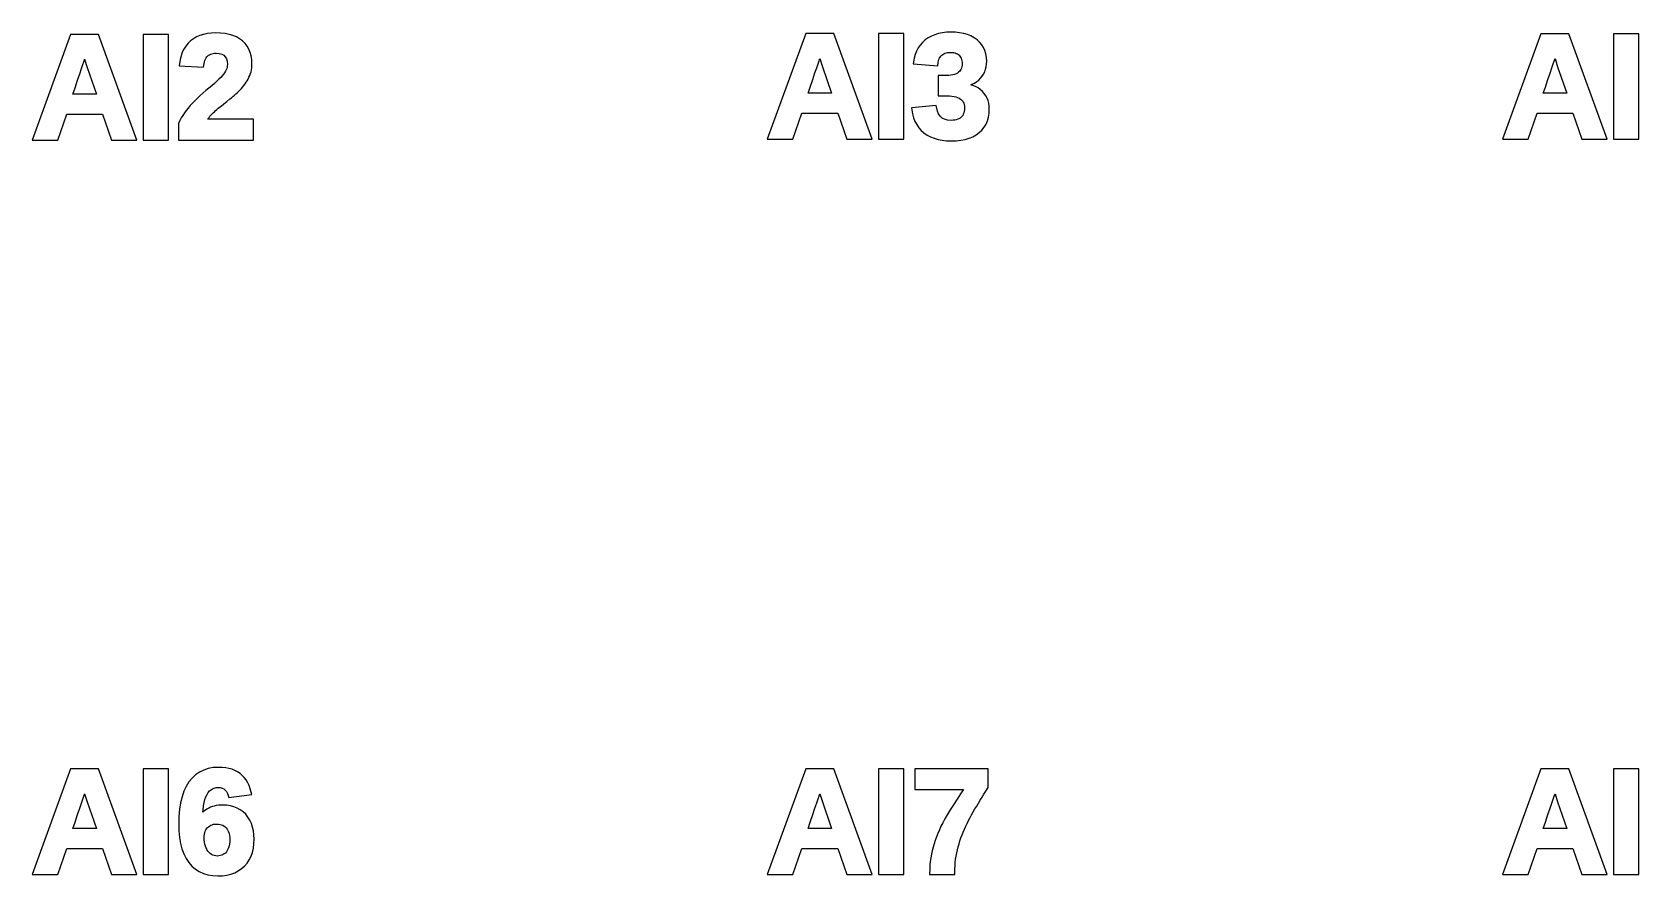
# Model space of a CAD drawing. Header units: metres. Extents: x 3 to 171, y -107 to -32.
# Drawn here: x 90.92 to 130.26, y -52.17 to -31.51 of the extents above; entities that cross this region are included whole.
import ezdxf

# ---------------------------------------------------------------- set-up
doc = ezdxf.new("R2010")
doc.units = ezdxf.units.M

msp = doc.modelspace()

# ---------------------------------------------------------------- linework, layer by layer
for p, q in [((91.8673, -31.5675), (90.9246, -34.1517)), ((92.5509, -31.5675), (91.8673, -31.5675)), ((93.49, -34.1517), (92.5509, -31.5675)), ((94.2645, -31.5675), (93.6444, -31.5675)), ((93.6444, -31.5675), (93.6444, -34.1517)), ((94.2645, -34.1517), (94.2645, -31.5675)), ((94.6875, -31.8497), (94.6404, -31.9233)), ((94.7424, -31.7832), (94.6875, -31.8497)), ((94.805, -31.7237), (94.7424, -31.7832)), ((94.8747, -31.672), (94.805, -31.7237)), ((94.951, -31.6283), (94.8747, -31.672)), ((95.0337, -31.5928), (94.951, -31.6283)), ((95.1226, -31.5653), (95.0337, -31.5928)), ((95.2175, -31.5459), (95.1226, -31.5653)), ((95.3184, -31.5343), (95.2175, -31.5459)), ((95.4252, -31.5304), (95.3184, -31.5343)), ((95.5398, -31.5343), (95.4252, -31.5304)), ((95.6472, -31.546), (95.5398, -31.5343)), ((95.7474, -31.5656), (95.6472, -31.546)), ((95.8405, -31.5932), (95.7474, -31.5656)), ((95.9262, -31.6291), (95.8405, -31.5932)), ((96.0044, -31.6732), (95.9262, -31.6291)), ((96.0748, -31.7257), (96.0044, -31.6732)), ((96.1367, -31.7858), (96.0748, -31.7257)), ((96.1891, -31.8525), (96.1367, -31.7858)), ((96.232, -31.9259), (96.1891, -31.8525)), ((109.867, -31.5472), (108.925, -34.1314)), ((110.551, -31.5472), (109.867, -31.5472)), ((111.49, -34.1314), (110.551, -31.5472)), ((112.264, -31.5472), (111.644, -31.5472)), ((111.644, -31.5472), (111.644, -34.1314)), ((112.264, -34.1314), (112.264, -31.5472)), ((112.67, -31.826), (112.621, -31.897)), ((112.727, -31.7612), (112.67, -31.826)), ((112.793, -31.7026), (112.727, -31.7612)), ((112.865, -31.6512), (112.793, -31.7026)), ((112.943, -31.6078), (112.865, -31.6512)), ((113.027, -31.5724), (112.943, -31.6078)), ((113.117, -31.545), (113.027, -31.5724)), ((113.212, -31.5256), (113.117, -31.545)), ((113.312, -31.514), (113.212, -31.5256)), ((113.418, -31.5101), (113.312, -31.514)), ((113.53, -31.5138), (113.418, -31.5101)), ((113.634, -31.525), (113.53, -31.5138)), ((113.733, -31.5437), (113.634, -31.525)), ((113.824, -31.5701), (113.733, -31.5437)), ((113.909, -31.6043), (113.824, -31.5701)), ((113.987, -31.6465), (113.909, -31.6043)), ((114.059, -31.6965), (113.987, -31.6465)), ((114.122, -31.7537), (114.059, -31.6965)), ((114.175, -31.8173), (114.122, -31.7537)), ((114.219, -31.887), (114.175, -31.8173)), ((127.867, -31.5488), (126.925, -34.1331)), ((128.551, -31.5488), (127.867, -31.5488)), ((129.49, -34.1331), (128.551, -31.5488)), ((130.264, -31.5488), (129.644, -31.5488)), ((129.644, -31.5488), (129.644, -34.1331)), ((130.264, -34.1331), (130.264, -31.5488)), ((92.1688, -32.3053), (92.1915, -32.2371)), ((92.1915, -32.2371), (92.2039, -32.1984)), ((92.2039, -32.1984), (92.2108, -32.1758)), ((92.2108, -32.1758), (92.2744, -32.3772)), ((94.5456, -32.1836), (94.5206, -32.336)), ((94.5695, -32.0904), (94.5456, -32.1836)), ((94.601, -32.0036), (94.5695, -32.0904)), ((94.6404, -31.9233), (94.601, -32.0036)), ((95.1351, -32.2806), (95.1449, -32.2405)), ((95.1449, -32.2405), (95.1568, -32.2041)), ((95.1568, -32.2041), (95.1705, -32.1717)), ((95.1705, -32.1717), (95.1861, -32.1428)), ((95.1861, -32.1428), (95.2032, -32.1178)), ((95.2032, -32.1178), (95.222, -32.0961)), ((95.222, -32.0961), (95.2425, -32.0778)), ((95.2425, -32.0778), (95.2656, -32.0623)), ((95.2656, -32.0623), (95.2914, -32.0495)), ((95.2914, -32.0495), (95.3205, -32.0392)), ((95.3205, -32.0392), (95.353, -32.0317)), ((95.353, -32.0317), (95.3892, -32.027)), ((95.3892, -32.027), (95.4279, -32.0255)), ((95.4279, -32.0255), (95.5068, -32.0315)), ((95.5068, -32.0315), (95.5696, -32.0486)), ((95.5696, -32.0486), (95.6181, -32.0754)), ((95.6181, -32.0754), (95.6548, -32.1118)), ((95.6548, -32.1118), (95.6817, -32.16)), ((95.6817, -32.16), (95.6988, -32.2224)), ((95.6988, -32.2224), (95.7048, -32.3003)), ((96.2653, -32.0054), (96.232, -31.9259)), ((96.2889, -32.0909), (96.2653, -32.0054)), ((96.3029, -32.182), (96.2889, -32.0909)), ((96.3075, -32.2782), (96.3029, -32.182)), ((110.169, -32.285), (110.191, -32.2168)), ((110.191, -32.2168), (110.204, -32.1781)), ((110.204, -32.1781), (110.211, -32.1555)), ((110.211, -32.1555), (110.274, -32.3569)), ((112.524, -32.1447), (112.499, -32.2902)), ((112.548, -32.0565), (112.524, -32.1447)), ((112.58, -31.9739), (112.548, -32.0565)), ((112.621, -31.897), (112.58, -31.9739)), ((113.097, -32.3328), (113.108, -32.2455)), ((113.108, -32.2455), (113.116, -32.2099)), ((113.116, -32.2099), (113.127, -32.1777)), ((113.127, -32.1777), (113.14, -32.1484)), ((113.14, -32.1484), (113.156, -32.1221)), ((113.156, -32.1221), (113.174, -32.0983)), ((113.174, -32.0983), (113.195, -32.077)), ((113.195, -32.077), (113.219, -32.0582)), ((113.219, -32.0582), (113.244, -32.0423)), ((113.244, -32.0423), (113.272, -32.0291)), ((113.272, -32.0291), (113.302, -32.0188)), ((113.302, -32.0188), (113.335, -32.0113)), ((113.335, -32.0113), (113.371, -32.0067)), ((113.371, -32.0067), (113.409, -32.0051)), ((113.409, -32.0051), (113.45, -32.0068)), ((113.45, -32.0068), (113.488, -32.0115)), ((113.488, -32.0115), (113.522, -32.0193)), ((113.522, -32.0193), (113.552, -32.0298)), ((113.552, -32.0298), (113.579, -32.043)), ((113.579, -32.043), (113.602, -32.0588)), ((113.602, -32.0588), (113.623, -32.0775)), ((113.623, -32.0775), (113.642, -32.0989)), ((113.642, -32.0989), (113.657, -32.1227)), ((113.657, -32.1227), (113.67, -32.1489)), ((113.67, -32.1489), (113.681, -32.1778)), ((113.681, -32.1778), (113.688, -32.2098)), ((113.688, -32.2098), (113.693, -32.2449)), ((113.693, -32.2449), (113.694, -32.2828)), ((114.253, -31.9626), (114.219, -31.887)), ((114.278, -32.0437), (114.253, -31.9626)), ((114.292, -32.13), (114.278, -32.0437)), ((114.297, -32.2211), (114.292, -32.13)), ((114.294, -32.2906), (114.297, -32.2211)), ((128.169, -32.2866), (128.191, -32.2184)), ((128.191, -32.2184), (128.204, -32.1797)), ((128.204, -32.1797), (128.211, -32.1571)), ((128.211, -32.1571), (128.274, -32.3585)), ((92.0387, -32.6879), (92.0924, -32.5306)), ((92.0924, -32.5306), (92.1358, -32.4031)), ((92.1358, -32.4031), (92.1688, -32.3053)), ((92.2744, -32.3772), (92.497, -33.0256)), ((94.5206, -32.336), (95.1195, -32.3699)), ((95.1195, -32.3699), (95.1351, -32.2806)), ((95.5411, -32.6198), (95.4963, -32.6655)), ((95.5787, -32.5781), (95.5411, -32.6198)), ((95.6103, -32.5392), (95.5787, -32.5781)), ((95.636, -32.503), (95.6103, -32.5392)), ((95.6575, -32.4674), (95.636, -32.503)), ((95.6749, -32.4325), (95.6575, -32.4674)), ((95.6882, -32.3983), (95.6749, -32.4325)), ((95.6975, -32.3649), (95.6882, -32.3983)), ((95.703, -32.3322), (95.6975, -32.3649)), ((95.7048, -32.3003), (95.703, -32.3322)), ((96.2122, -32.6579), (96.2338, -32.6159)), ((96.2338, -32.6159), (96.2533, -32.572)), ((96.2533, -32.572), (96.2699, -32.5265)), ((96.2699, -32.5265), (96.2835, -32.4795)), ((96.2835, -32.4795), (96.294, -32.4312)), ((96.294, -32.4312), (96.3015, -32.3816)), ((96.3015, -32.3816), (96.306, -32.3308)), ((96.306, -32.3308), (96.3075, -32.2782)), ((110.039, -32.6676), (110.092, -32.5103)), ((110.092, -32.5103), (110.136, -32.3828)), ((110.136, -32.3828), (110.169, -32.285)), ((110.274, -32.3569), (110.497, -33.0053)), ((112.499, -32.2902), (113.097, -32.3328)), ((113.315, -32.5698), (113.104, -32.5698)), ((113.104, -32.5698), (113.104, -33.07)), ((113.371, -32.5681), (113.315, -32.5698)), ((113.422, -32.5631), (113.371, -32.5681)), ((113.468, -32.555), (113.422, -32.5631)), ((113.51, -32.5437), (113.468, -32.555)), ((113.546, -32.5297), (113.51, -32.5437)), ((113.578, -32.5129), (113.546, -32.5297)), ((113.605, -32.4937), (113.578, -32.5129)), ((113.629, -32.4717), (113.605, -32.4937)), ((113.649, -32.4476), (113.629, -32.4717)), ((113.665, -32.421), (113.649, -32.4476)), ((113.677, -32.3916), (113.665, -32.421)), ((113.687, -32.3588), (113.677, -32.3916)), ((113.692, -32.3227), (113.687, -32.3588)), ((113.694, -32.2828), (113.692, -32.3227)), ((114.102, -32.6823), (114.147, -32.6377)), ((114.147, -32.6377), (114.187, -32.5888)), ((114.187, -32.5888), (114.221, -32.5361)), ((114.221, -32.5361), (114.248, -32.4797)), ((114.248, -32.4797), (114.27, -32.4199)), ((114.27, -32.4199), (114.285, -32.3568)), ((114.285, -32.3568), (114.294, -32.2906)), ((128.039, -32.6692), (128.092, -32.5119)), ((128.092, -32.5119), (128.136, -32.3844)), ((128.136, -32.3844), (128.169, -32.2866)), ((128.274, -32.3585), (128.497, -33.0069)), ((91.923, -33.0256), (91.9746, -32.875)), ((92.497, -33.0256), (91.923, -33.0256)), ((91.9746, -32.875), (92.0387, -32.6879)), ((95.1036, -33.0056), (95.0346, -33.0675)), ((95.1763, -32.9431), (95.1036, -33.0056)), ((95.2523, -32.8801), (95.1763, -32.9431)), ((95.3233, -32.8215), (95.2523, -32.8801)), ((95.3875, -32.7663), (95.3233, -32.8215)), ((95.4451, -32.7143), (95.3875, -32.7663)), ((95.4963, -32.6655), (95.4451, -32.7143)), ((95.8794, -33.0544), (95.9154, -33.0224)), ((95.9154, -33.0224), (95.9504, -32.9897)), ((95.9504, -32.9897), (95.9844, -32.9564)), ((95.9844, -32.9564), (96.0174, -32.9225)), ((96.0174, -32.9225), (96.0496, -32.8878)), ((96.0496, -32.8878), (96.0807, -32.8519)), ((96.0807, -32.8519), (96.1103, -32.815)), ((96.1103, -32.815), (96.1382, -32.7772)), ((96.1382, -32.7772), (96.1646, -32.7383)), ((96.1646, -32.7383), (96.1892, -32.6986)), ((96.1892, -32.6986), (96.2122, -32.6579)), ((109.923, -33.0053), (109.975, -32.8547)), ((110.497, -33.0053), (109.923, -33.0053)), ((109.975, -32.8547), (110.039, -32.6676)), ((113.907, -32.7991), (113.935, -32.788)), ((113.954, -32.8142), (113.907, -32.7991)), ((113.935, -32.788), (113.996, -32.7574)), ((114.022, -32.8429), (113.954, -32.8142)), ((113.996, -32.7574), (114.051, -32.7222)), ((114.084, -32.8773), (114.022, -32.8429)), ((114.051, -32.7222), (114.102, -32.6823)), ((114.14, -32.9171), (114.084, -32.8773)), ((114.191, -32.9626), (114.14, -32.9171)), ((114.236, -33.0127), (114.191, -32.9626)), ((114.274, -33.0668), (114.236, -33.0127)), ((127.923, -33.0069), (127.975, -32.8563)), ((128.497, -33.0069), (127.923, -33.0069)), ((127.975, -32.8563), (128.039, -32.6692)), ((94.6982, -33.4284), (94.6543, -33.4891)), ((94.7455, -33.3683), (94.6982, -33.4284)), ((94.7962, -33.3088), (94.7455, -33.3683)), ((94.8502, -33.2494), (94.7962, -33.3088)), ((94.908, -33.1894), (94.8502, -33.2494)), ((94.9694, -33.1288), (94.908, -33.1894)), ((95.0346, -33.0675), (94.9694, -33.1288)), ((95.3878, -33.4585), (95.418, -33.431)), ((95.418, -33.431), (95.45, -33.4026)), ((95.45, -33.4026), (95.4825, -33.3746)), ((95.4825, -33.3746), (95.5154, -33.3472)), ((95.5154, -33.3472), (95.5499, -33.3192)), ((95.5499, -33.3192), (95.621, -33.2624)), ((95.621, -33.2624), (95.6934, -33.2047)), ((95.6934, -33.2047), (95.7671, -33.1462)), ((95.7671, -33.1462), (95.8047, -33.1164)), ((95.8047, -33.1164), (95.8424, -33.0858)), ((95.8424, -33.0858), (95.8794, -33.0544)), ((113.06, -33.3084), (112.457, -33.361)), ((112.457, -33.361), (112.482, -33.5125)), ((113.088, -33.4424), (113.06, -33.3084)), ((113.104, -33.07), (113.326, -33.07)), ((113.326, -33.07), (113.389, -33.0718)), ((113.389, -33.0718), (113.446, -33.0769)), ((113.446, -33.0769), (113.498, -33.0853)), ((113.498, -33.0853), (113.544, -33.0968)), ((113.544, -33.0968), (113.585, -33.1113)), ((113.585, -33.1113), (113.622, -33.1286)), ((113.622, -33.1286), (113.653, -33.1486)), ((113.653, -33.1486), (113.68, -33.171)), ((113.68, -33.171), (113.702, -33.1956)), ((113.702, -33.1956), (113.72, -33.2227)), ((113.72, -33.2227), (113.734, -33.2524)), ((113.734, -33.2524), (113.744, -33.2854)), ((113.744, -33.2854), (113.75, -33.3219)), ((113.751, -33.4078), (113.745, -33.4491)), ((113.75, -33.3219), (113.752, -33.3624)), ((113.752, -33.3624), (113.751, -33.4078)), ((114.305, -33.1249), (114.274, -33.0668)), ((114.33, -33.1867), (114.305, -33.1249)), ((114.347, -33.2519), (114.33, -33.1867)), ((114.357, -33.3204), (114.347, -33.2519)), ((114.355, -33.4936), (114.36, -33.3921)), ((114.36, -33.3921), (114.357, -33.3204)), ((91.5517, -34.1517), (91.7721, -33.517)), ((91.7721, -33.517), (92.6478, -33.517)), ((92.6478, -33.517), (92.8682, -34.1517)), ((94.5427, -33.6744), (94.5078, -33.7465)), ((94.5078, -33.7465), (94.5078, -34.1517)), ((94.5765, -33.6121), (94.5427, -33.6744)), ((94.6137, -33.5503), (94.5765, -33.6121)), ((94.6543, -33.4891), (94.6137, -33.5503)), ((95.2255, -33.6444), (95.2366, -33.6265)), ((96.3462, -33.6444), (95.2255, -33.6444)), ((95.2366, -33.6265), (95.2568, -33.5977)), ((95.2568, -33.5977), (95.2785, -33.57)), ((95.2785, -33.57), (95.3029, -33.5421)), ((95.3029, -33.5421), (95.3295, -33.5145)), ((95.3295, -33.5145), (95.3581, -33.4866)), ((95.3581, -33.4866), (95.3878, -33.4585)), ((96.3462, -34.1517), (96.3462, -33.6444)), ((109.552, -34.1314), (109.772, -33.4967)), ((109.772, -33.4967), (110.648, -33.4967)), ((110.648, -33.4967), (110.868, -34.1314)), ((112.482, -33.5125), (112.507, -33.6067)), ((112.507, -33.6067), (112.54, -33.6945)), ((112.54, -33.6945), (112.583, -33.7757)), ((112.583, -33.7757), (112.634, -33.85)), ((113.117, -33.5134), (113.088, -33.4424)), ((113.156, -33.5696), (113.117, -33.5134)), ((113.204, -33.6126), (113.156, -33.5696)), ((113.265, -33.6438), (113.204, -33.6126)), ((113.339, -33.6632), (113.265, -33.6438)), ((113.428, -33.6699), (113.339, -33.6632)), ((113.472, -33.6683), (113.428, -33.6699)), ((113.514, -33.6634), (113.472, -33.6683)), ((113.552, -33.6553), (113.514, -33.6634)), ((113.587, -33.6444), (113.552, -33.6553)), ((113.618, -33.6306), (113.587, -33.6444)), ((113.646, -33.6139), (113.618, -33.6306)), ((113.67, -33.5947), (113.646, -33.6139)), ((113.691, -33.5726), (113.67, -33.5947)), ((113.709, -33.5475), (113.691, -33.5726)), ((113.724, -33.5189), (113.709, -33.5475)), ((113.736, -33.4861), (113.724, -33.5189)), ((113.745, -33.4491), (113.736, -33.4861)), ((114.235, -33.8384), (114.28, -33.7619)), ((114.28, -33.7619), (114.316, -33.6787)), ((114.316, -33.6787), (114.341, -33.5892)), ((114.341, -33.5892), (114.355, -33.4936)), ((127.552, -34.1331), (127.772, -33.4983)), ((127.772, -33.4983), (128.648, -33.4983)), ((128.648, -33.4983), (128.868, -34.1331)), ((90.9246, -34.1517), (91.5517, -34.1517)), ((92.8682, -34.1517), (93.49, -34.1517)), ((93.6444, -34.1517), (94.2645, -34.1517)), ((94.5078, -34.1517), (96.3462, -34.1517)), ((108.925, -34.1314), (109.552, -34.1314)), ((110.868, -34.1314), (111.49, -34.1314)), ((111.644, -34.1314), (112.264, -34.1314)), ((112.634, -33.85), (112.693, -33.9173)), ((112.693, -33.9173), (112.761, -33.9772)), ((112.761, -33.9772), (112.837, -34.0294)), ((112.837, -34.0294), (112.92, -34.0734)), ((112.92, -34.0734), (113.009, -34.1092)), ((113.009, -34.1092), (113.104, -34.1368)), ((113.104, -34.1368), (113.206, -34.1564)), ((113.206, -34.1564), (113.314, -34.1681)), ((113.314, -34.1681), (113.429, -34.172)), ((113.429, -34.172), (113.549, -34.168)), ((113.549, -34.168), (113.662, -34.1559)), ((113.662, -34.1559), (113.768, -34.1357)), ((113.768, -34.1357), (113.866, -34.1071)), ((113.866, -34.1071), (113.956, -34.07)), ((113.956, -34.07), (114.039, -34.0244)), ((114.039, -34.0244), (114.113, -33.9701)), ((114.113, -33.9701), (114.179, -33.9079)), ((114.179, -33.9079), (114.235, -33.8384)), ((126.925, -34.1331), (127.552, -34.1331)), ((128.868, -34.1331), (129.49, -34.1331)), ((129.644, -34.1331), (130.264, -34.1331)), ((91.8673, -49.5496), (90.9246, -52.1339)), ((92.5509, -49.5496), (91.8673, -49.5496)), ((93.49, -52.1339), (92.5509, -49.5496)), ((94.2645, -49.5496), (93.6444, -49.5496)), ((93.6444, -49.5496), (93.6444, -52.1339)), ((94.2645, -52.1339), (94.2645, -49.5496)), ((95.2377, -49.5414), (95.125, -49.5778)), ((95.3584, -49.5197), (95.2377, -49.5414)), ((95.4864, -49.5126), (95.3584, -49.5197)), ((95.5778, -49.5155), (95.4864, -49.5126)), ((95.6636, -49.5244), (95.5778, -49.5155)), ((95.7443, -49.5394), (95.6636, -49.5244)), ((95.82, -49.5606), (95.7443, -49.5394)), ((95.8905, -49.588), (95.82, -49.5606)), ((109.867, -49.5488), (108.925, -52.1331)), ((110.551, -49.5488), (109.867, -49.5488)), ((111.49, -52.1331), (110.551, -49.5488)), ((112.264, -49.5488), (111.644, -49.5488)), ((111.644, -49.5488), (111.644, -52.1331)), ((112.264, -52.1331), (112.264, -49.5488)), ((114.332, -49.5488), (112.538, -49.5488)), ((112.538, -49.5488), (112.538, -50.0561)), ((114.332, -50.0064), (114.332, -49.5488)), ((127.867, -49.5496), (126.925, -52.1339)), ((128.551, -49.5496), (127.867, -49.5496)), ((129.49, -52.1339), (128.551, -49.5496)), ((130.264, -49.5496), (129.644, -49.5496)), ((129.644, -49.5496), (129.644, -52.1339)), ((130.264, -52.1339), (130.264, -49.5496)), ((94.7629, -49.8695), (94.6962, -49.9775)), ((94.8396, -49.7752), (94.7629, -49.8695)), ((94.9256, -49.6949), (94.8396, -49.7752)), ((95.0208, -49.6291), (94.9256, -49.6949)), ((95.125, -49.5778), (95.0208, -49.6291)), ((95.9557, -49.6219), (95.8905, -49.588)), ((96.0154, -49.662), (95.9557, -49.6219)), ((96.0697, -49.7087), (96.0154, -49.662)), ((96.1191, -49.762), (96.0697, -49.7087)), ((96.1635, -49.8216), (96.1191, -49.762)), ((96.2029, -49.8875), (96.1635, -49.8216)), ((96.2373, -49.9594), (96.2029, -49.8875)), ((96.2669, -50.0374), (96.2373, -49.9594)), ((92.1358, -50.3852), (92.1688, -50.2874)), ((92.1688, -50.2874), (92.1915, -50.2192)), ((92.1915, -50.2192), (92.2039, -50.1805)), ((92.2039, -50.1805), (92.2108, -50.1579)), ((92.2108, -50.1579), (92.2744, -50.3593)), ((94.5947, -50.2329), (94.5596, -50.3801)), ((94.6402, -50.0987), (94.5947, -50.2329)), ((94.6962, -49.9775), (94.6402, -50.0987)), ((95.1356, -50.373), (95.1554, -50.2991)), ((95.1554, -50.2991), (95.1792, -50.2342)), ((95.1792, -50.2342), (95.207, -50.1779)), ((95.207, -50.1779), (95.2379, -50.1302)), ((95.2379, -50.1302), (95.2712, -50.0907)), ((95.2712, -50.0907), (95.3068, -50.0591)), ((95.3068, -50.0591), (95.3446, -50.035)), ((95.3446, -50.035), (95.3851, -50.018)), ((95.3851, -50.018), (95.4288, -50.0076)), ((95.4288, -50.0076), (95.4762, -50.0042)), ((95.4762, -50.0042), (95.5311, -50.0085)), ((95.5311, -50.0085), (95.5779, -50.021)), ((95.5779, -50.021), (95.618, -50.0412)), ((95.618, -50.0412), (95.6525, -50.0694)), ((95.6525, -50.0694), (95.6823, -50.1066)), ((95.6823, -50.1066), (95.7076, -50.1542)), ((95.7076, -50.1542), (95.7423, -50.2543)), ((95.7423, -50.2543), (96.3078, -50.1753)), ((96.3078, -50.1753), (96.2669, -50.0374)), ((110.136, -50.3844), (110.169, -50.2866)), ((110.169, -50.2866), (110.191, -50.2184)), ((110.191, -50.2184), (110.204, -50.1797)), ((110.204, -50.1797), (110.211, -50.1571)), ((110.211, -50.1571), (110.274, -50.3585)), ((112.538, -50.0561), (113.727, -50.0561)), ((113.57, -50.2898), (113.48, -50.4286)), ((113.67, -50.1396), (113.57, -50.2898)), ((113.727, -50.0561), (113.67, -50.1396)), ((114.095, -50.3878), (114.139, -50.3153)), ((114.139, -50.3153), (114.184, -50.2422)), ((114.184, -50.2422), (114.23, -50.1684)), ((114.23, -50.1684), (114.277, -50.0938)), ((114.277, -50.0938), (114.332, -50.0064)), ((128.136, -50.3852), (128.169, -50.2874)), ((128.169, -50.2874), (128.191, -50.2192)), ((128.191, -50.2192), (128.204, -50.1805)), ((128.204, -50.1805), (128.211, -50.1579)), ((128.211, -50.1579), (128.274, -50.3593)), ((91.9746, -50.8571), (92.0387, -50.67)), ((92.0387, -50.67), (92.0924, -50.5128)), ((92.0924, -50.5128), (92.1358, -50.3852)), ((92.2744, -50.3593), (92.497, -51.0077)), ((94.5198, -50.713), (94.5148, -50.8991)), ((94.5347, -50.5401), (94.5198, -50.713)), ((94.5596, -50.3801), (94.5347, -50.5401)), ((95.1045, -50.6106), (95.1087, -50.5481)), ((95.1282, -50.5888), (95.1045, -50.6106)), ((95.1087, -50.5481), (95.12, -50.4558)), ((95.12, -50.4558), (95.1356, -50.373)), ((95.1654, -50.5599), (95.1282, -50.5888)), ((95.2053, -50.5338), (95.1654, -50.5599)), ((95.2477, -50.5105), (95.2053, -50.5338)), ((95.292, -50.4903), (95.2477, -50.5105)), ((95.3379, -50.4732), (95.292, -50.4903)), ((95.3853, -50.4593), (95.3379, -50.4732)), ((95.4342, -50.4485), (95.3853, -50.4593)), ((95.4845, -50.4408), (95.4342, -50.4485)), ((95.5362, -50.4362), (95.4845, -50.4408)), ((95.5897, -50.4347), (95.5362, -50.4362)), ((95.6865, -50.4392), (95.5897, -50.4347)), ((95.7784, -50.453), (95.6865, -50.4392)), ((95.8651, -50.4761), (95.7784, -50.453)), ((95.9462, -50.5086), (95.8651, -50.4761)), ((96.0214, -50.5506), (95.9462, -50.5086)), ((96.0905, -50.6019), (96.0214, -50.5506)), ((96.1533, -50.6624), (96.0905, -50.6019)), ((96.2086, -50.7308), (96.1533, -50.6624)), ((96.2554, -50.8056), (96.2086, -50.7308)), ((109.975, -50.8563), (110.039, -50.6692)), ((110.039, -50.6692), (110.092, -50.5119)), ((110.092, -50.5119), (110.136, -50.3844)), ((110.274, -50.3585), (110.497, -51.0069)), ((113.33, -50.6717), (113.27, -50.7762)), ((113.4, -50.5559), (113.33, -50.6717)), ((113.48, -50.4286), (113.4, -50.5559)), ((113.852, -50.8131), (113.889, -50.7418)), ((113.889, -50.7418), (113.927, -50.6719)), ((113.927, -50.6719), (113.967, -50.6015)), ((113.967, -50.6015), (114.008, -50.5309)), ((114.008, -50.5309), (114.051, -50.4595)), ((114.051, -50.4595), (114.095, -50.3878)), ((127.975, -50.8571), (128.039, -50.67)), ((128.039, -50.67), (128.092, -50.5128)), ((128.092, -50.5128), (128.136, -50.3852)), ((128.274, -50.3593), (128.497, -51.0077)), ((91.923, -51.0077), (91.9746, -50.8571)), ((92.497, -51.0077), (91.923, -51.0077)), ((94.5148, -50.8991), (94.5197, -51.0688)), ((94.5197, -51.0688), (94.5344, -51.2269)), ((95.1423, -51.1481), (95.1511, -51.1109)), ((95.1511, -51.1109), (95.1634, -51.0764)), ((95.1634, -51.0764), (95.1789, -51.0448)), ((95.1789, -51.0448), (95.1978, -51.0156)), ((95.1978, -51.0156), (95.2201, -50.989)), ((95.2201, -50.989), (95.2453, -50.9653)), ((95.2453, -50.9653), (95.2724, -50.9454)), ((95.2724, -50.9454), (95.3017, -50.9292)), ((95.3017, -50.9292), (95.3337, -50.9165)), ((95.3337, -50.9165), (95.3681, -50.9073)), ((95.3681, -50.9073), (95.4059, -50.9016)), ((95.4059, -50.9016), (95.4463, -50.8997)), ((95.4463, -50.8997), (95.4888, -50.9018)), ((95.4888, -50.9018), (95.5276, -50.9078)), ((95.5276, -50.9078), (95.5632, -50.9176)), ((95.5632, -50.9176), (95.5958, -50.9312)), ((95.5958, -50.9312), (95.6254, -50.9483)), ((95.6254, -50.9483), (95.6526, -50.9694)), ((95.6526, -50.9694), (95.6775, -50.9945)), ((95.6775, -50.9945), (95.6996, -51.0235)), ((95.6996, -51.0235), (95.7184, -51.056)), ((95.7184, -51.056), (95.7341, -51.0929)), ((95.7341, -51.0929), (95.7466, -51.1343)), ((95.7466, -51.1343), (95.7557, -51.18)), ((96.2935, -50.8868), (96.2554, -50.8056)), ((96.3229, -50.9741), (96.2935, -50.8868)), ((96.3438, -51.0673), (96.3229, -50.9741)), ((96.3562, -51.1663), (96.3438, -51.0673)), ((109.923, -51.0069), (109.975, -50.8563)), ((110.497, -51.0069), (109.923, -51.0069)), ((113.1, -51.1287), (113.066, -51.2144)), ((113.137, -51.0426), (113.1, -51.1287)), ((113.177, -50.9562), (113.137, -51.0426)), ((113.22, -50.8692), (113.177, -50.9562)), ((113.27, -50.7762), (113.22, -50.8692)), ((113.693, -51.1674), (113.721, -51.0959)), ((113.721, -51.0959), (113.751, -51.0256)), ((113.751, -51.0256), (113.784, -50.9538)), ((113.784, -50.9538), (113.817, -50.8833)), ((113.817, -50.8833), (113.852, -50.8131)), ((127.923, -51.0077), (127.975, -50.8571)), ((128.497, -51.0077), (127.923, -51.0077)), ((91.5517, -52.1339), (91.7721, -51.4991)), ((91.7721, -51.4991), (92.6478, -51.4991)), ((92.6478, -51.4991), (92.8682, -52.1339)), ((94.5344, -51.2269), (94.5591, -51.3733)), ((94.5591, -51.3733), (94.5939, -51.508)), ((94.5939, -51.508), (94.6389, -51.6312)), ((95.135, -51.2324), (95.1368, -51.1887)), ((95.137, -51.2892), (95.135, -51.2324)), ((95.1368, -51.1887), (95.1423, -51.1481)), ((95.1429, -51.3425), (95.137, -51.2892)), ((95.1526, -51.3927), (95.1429, -51.3425)), ((95.166, -51.4395), (95.1526, -51.3927)), ((95.1832, -51.4833), (95.166, -51.4395)), ((95.2041, -51.5239), (95.1832, -51.4833)), ((95.2285, -51.5615), (95.2041, -51.5239)), ((95.72, -51.5177), (95.7017, -51.5521)), ((95.7352, -51.4792), (95.72, -51.5177)), ((95.7473, -51.4368), (95.7352, -51.4792)), ((95.756, -51.3905), (95.7473, -51.4368)), ((95.7557, -51.18), (95.7612, -51.2303)), ((95.7613, -51.3398), (95.756, -51.3905)), ((95.7612, -51.2303), (95.7631, -51.2852)), ((95.7631, -51.2852), (95.7613, -51.3398)), ((96.3175, -51.5939), (96.3414, -51.4928)), ((96.3414, -51.4928), (96.3557, -51.3852)), ((96.3557, -51.3852), (96.3604, -51.2711)), ((96.3604, -51.2711), (96.3562, -51.1663)), ((109.552, -52.1331), (109.772, -51.4983)), ((109.772, -51.4983), (110.648, -51.4983)), ((110.648, -51.4983), (110.868, -52.1331)), ((112.982, -51.4693), (112.96, -51.5544)), ((113.007, -51.3847), (112.982, -51.4693)), ((113.035, -51.2997), (113.007, -51.3847)), ((113.066, -51.2144), (113.035, -51.2997)), ((113.562, -51.6078), (113.579, -51.533)), ((113.579, -51.533), (113.598, -51.4593)), ((113.598, -51.4593), (113.619, -51.3853)), ((113.619, -51.3853), (113.641, -51.3121)), ((113.641, -51.3121), (113.666, -51.2393)), ((113.666, -51.2393), (113.693, -51.1674)), ((127.552, -52.1339), (127.772, -51.4991)), ((127.772, -51.4991), (128.648, -51.4991)), ((128.648, -51.4991), (128.868, -52.1339)), ((94.6389, -51.6312), (94.6944, -51.7426)), ((94.6944, -51.7426), (94.7604, -51.8419)), ((94.7604, -51.8419), (94.8363, -51.9286)), ((95.2556, -51.5947), (95.2285, -51.5615)), ((95.2843, -51.6221), (95.2556, -51.5947)), ((95.3147, -51.644), (95.2843, -51.6221)), ((95.347, -51.661), (95.3147, -51.644)), ((95.3815, -51.673), (95.347, -51.661)), ((95.4185, -51.6804), (95.3815, -51.673)), ((95.4591, -51.6829), (95.4185, -51.6804)), ((95.4995, -51.6808), (95.4591, -51.6829)), ((95.5371, -51.6745), (95.4995, -51.6808)), ((95.571, -51.6643), (95.5371, -51.6745)), ((95.602, -51.6501), (95.571, -51.6643)), ((95.6304, -51.632), (95.602, -51.6501)), ((95.6564, -51.6098), (95.6304, -51.632)), ((95.6803, -51.583), (95.6564, -51.6098)), ((95.7017, -51.5521), (95.6803, -51.583)), ((96.1239, -51.9286), (96.187, -51.8558)), ((96.187, -51.8558), (96.2403, -51.7756)), ((96.2403, -51.7756), (96.2839, -51.6882)), ((96.2839, -51.6882), (96.3175, -51.5939)), ((112.906, -51.9036), (112.901, -51.9929)), ((112.914, -51.8151), (112.906, -51.9036)), ((112.926, -51.7274), (112.914, -51.8151)), ((112.941, -51.6405), (112.926, -51.7274)), ((112.96, -51.5544), (112.941, -51.6405)), ((113.517, -52.0008), (113.521, -51.9195)), ((113.521, -51.9195), (113.527, -51.84)), ((113.527, -51.84), (113.536, -51.7611)), ((113.536, -51.7611), (113.548, -51.684)), ((113.548, -51.684), (113.562, -51.6078)), ((90.9246, -52.1339), (91.5517, -52.1339)), ((92.8682, -52.1339), (93.49, -52.1339)), ((93.6444, -52.1339), (94.2645, -52.1339)), ((94.8363, -51.9286), (94.9213, -52.0023)), ((94.9213, -52.0023), (95.0154, -52.0627)), ((95.0154, -52.0627), (95.1181, -52.1095)), ((95.1181, -52.1095), (95.229, -52.1428)), ((95.229, -52.1428), (95.3479, -52.1626)), ((95.3479, -52.1626), (95.4744, -52.1692)), ((95.4744, -52.1692), (95.5874, -52.1644)), ((95.5874, -52.1644), (95.6938, -52.1499)), ((95.6938, -52.1499), (95.7936, -52.1256)), ((95.7936, -52.1256), (95.8868, -52.0913)), ((95.8868, -52.0913), (95.9731, -52.047)), ((95.9731, -52.047), (96.0522, -51.9927)), ((96.0522, -51.9927), (96.1239, -51.9286)), ((108.925, -52.1331), (109.552, -52.1331)), ((110.868, -52.1331), (111.49, -52.1331)), ((111.644, -52.1331), (112.264, -52.1331)), ((112.901, -51.9929), (112.898, -52.1331)), ((112.898, -52.1331), (113.515, -52.1331)), ((113.515, -52.1331), (113.517, -52.0008)), ((126.925, -52.1339), (127.552, -52.1339)), ((128.868, -52.1339), (129.49, -52.1339)), ((129.644, -52.1339), (130.264, -52.1339))]:
    msp.add_line(p, q)

doc.saveas('drawing.dxf')
